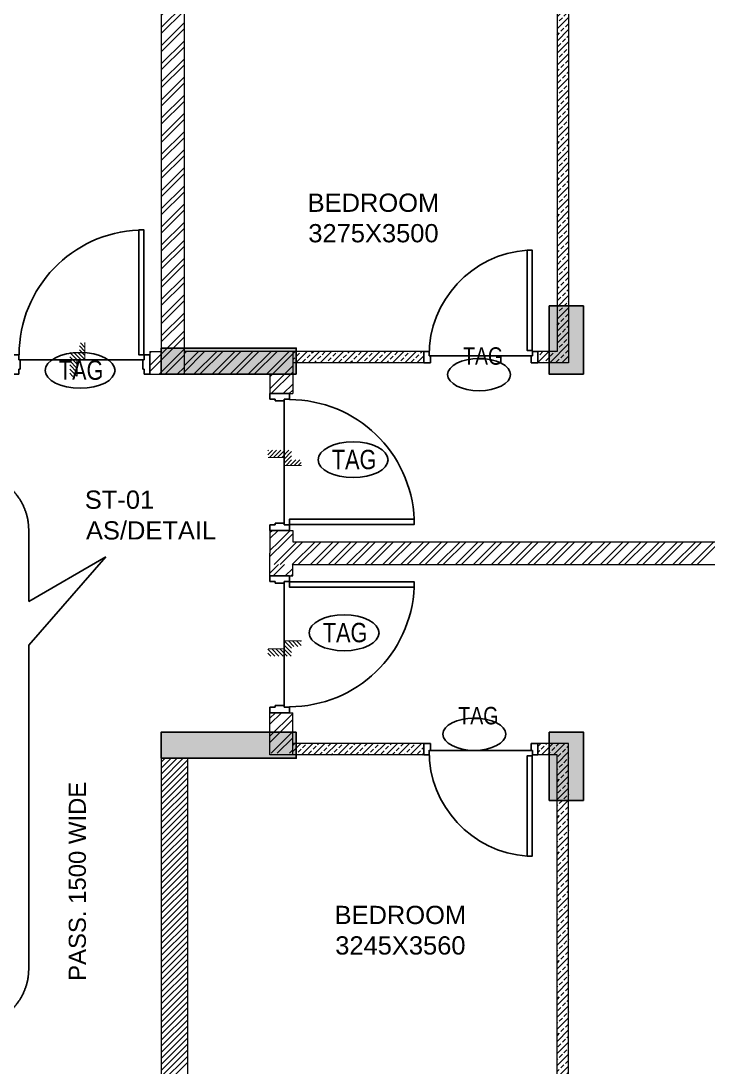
# Model space of a CAD drawing. Header units: millimetres. Extents: x 1255966 to 1543449, y 318653 to 465396.
# Drawn here: x 1386594 to 1392625, y 411680 to 420859 of the extents above; entities that cross this region are included whole.
import ezdxf
from ezdxf.enums import TextEntityAlignment as Align

# ---------------------------------------------------------------- set-up
doc = ezdxf.new("R2010")
doc.units = ezdxf.units.MM
doc.header["$LTSCALE"] = 500
doc.header["$MEASUREMENT"] = 0
doc.linetypes.add('HIDDEN', pattern=[0.375, 0.25, -0.125])
doc.layers.get('Defpoints').update_dxf_attribs({"lineweight": 0})
doc.layers.add('A-TAG', color=7, linetype='Continuous', true_color=0xef00ef)
for name, color, linetype in [('AHC-A-FURNITURE', 2, 'Continuous'), ('DOOR', 8, 'Continuous'), ('Drop', 143, 'Continuous'), ('TEXT -RM MM', 181, 'Continuous'), ('TEXT-RM NAME', 6, 'Continuous'), ('TOWER AREA COLUMN.', 6, 'Continuous')]:
    doc.layers.add(name, color=color, linetype=linetype)
doc.layers.add('TOWER COL HATCH', color=253, linetype='Continuous', lineweight=20)
doc.layers.add('Wall', color=2, linetype='Continuous', lineweight=15)
doc.styles.add('simplex', font='simplex.shx')
doc.styles.get("Standard").update_dxf_attribs({"font": 'arial.ttf'})
pattern_1 = [(45, (1157523.66, 1001598.29), (-53.033009, 53.033009), []), (45, (1157576.69, 1001598.29), (-53.033009, 53.033009), [37.5, -18.75])]
pattern_2 = [(45, (1157523.66, 750672.71), (-79.549513, 79.549513), []), (45, (1157576.69, 750672.71), (-79.549513, 79.549513), [])]

# ---------------------------------------------------------------- blocks, each defined once
blk = doc.blocks.new('DOOR 900')
at = {"layer": 'DOOR', "ltscale": 100}
for p, q in [((0, 15), (93, 15)), ((0, -40), (0, 15)), ((93, 15), (93, -28)), ((55.8, -40), (0, -40)), ((93, -28), (55.8, -28)), ((55.8, -40), (55.8, -28)), ((55.8, -40), (55.8, -860)), ((55.8, -860), (0, -860)), ((0, -860), (0, -915)), ((0, -915), (93, -915)), ((55.8, -860), (55.8, -872)), ((93, -872), (55.8, -872)), ((93, -915), (93, -872))]:
    blk.add_line(p, q, dxfattribs=at)
blk.add_lwpolyline([(99.6, -30.4), (918.5, -30.4), (918.5, -70.4), (99.6, -70.4)], close=True, dxfattribs=at)
blk.add_arc((60.5, -12), 860, 269.68451, 356.10376, dxfattribs=at)
blk = doc.blocks.new('A$C26E901EB')
at = {"layer": 'Drop'}
h = blk.add_hatch(dxfattribs=at)
h.set_pattern_fill('ANSI31', color=256, scale=8, angle=720, style=0)
h.set_pattern_definition([(315, (5609.332, 22815.355), (17.960512, 17.960512), [])])
h.paths.add_polyline_path([(84.3, 208.6), (84.3, 258.9), (132.9, 258.9), (132.9, 144.1), (63.4, 143.9), (0, 143.9), (0, 208.6)])
h.paths.add_polyline_path([(63.4, 143.9), (63.4, 0), (0, 0), (0, 143.9)])
h.paths.add_polyline_path([(132.9, 293), (132.9, 258.9), (84.3, 258.9), (84.3, 293)])
at = {"layer": 'Drop', "const_width": 10, "elevation": -0.5}
blk.add_lwpolyline([(132.9, 297.7), (132.9, 144.1), (63.4, 144.1), (63.4, 0)], dxfattribs=at)
blk = doc.blocks.new('DOOR 1050')
at = {"layer": 'DOOR', "ltscale": 100}
for p, q in [((0, 1022), (-154.3, 1022)), ((-154.3, 1022), (-154.3, 977.8)), ((0, 1022), (0, 977.8)), ((-154.3, 977.8), (-113.1, 977.8)), ((-113.1, 965.4), (-113.1, 977.8)), ((-113.1, 965.4), (-41.1, 965.4)), ((-113.1, 965.4), (-113.1, -1.4)), ((-41.1, 965.4), (-41.1, 977.8)), ((0, 977.8), (-41.1, 977.8)), ((-154.3, -58), (-154.3, -13.8)), ((-154.3, -13.8), (-113.1, -13.8)), ((0, -58), (-154.3, -58)), ((-113.1, -1.4), (-41.1, -1.4)), ((-113.1, -1.4), (-113.1, -13.8)), ((-41.1, -1.4), (-41.1, -13.8)), ((0, -13.8), (-41.1, -13.8)), ((0, -58), (0, -13.8))]:
    blk.add_line(p, q, dxfattribs=at)
blk.add_lwpolyline([(-153.9, -11.3), (-1139.7, -11.3), (-1139.7, 29.9), (-153.9, 29.9)], close=True, dxfattribs=at)
at = {"layer": 'DOOR', "linetype": 'Continuous'}
blk.add_arc((-153.9, -11.3), 985.8, 90, 177.60806, dxfattribs=at)
at = {"layer": 'TEXT -RM MM', "linetype": 'Continuous', "xscale": -0.9000000000003879, "yscale": 0.9000000000003879, "zscale": 0.9000000000003879, "rotation": 90}
blk.add_blockref('A$C26E901EB', (16.6, 574.6, 0.4), dxfattribs=at)
at = {"layer": 'Defpoints', "ltscale": 100, "style": 'simplex', "width": 0.8}
blk.add_attdef('D1050', (-414.4, 165), '', height=102.9, rotation=180, dxfattribs=at)

msp = doc.modelspace()

# ---------------------------------------------------------------- hatches: boundary and pattern name
at = {"layer": 'AHC-A-FURNITURE', "ltscale": 50, "true_color": 0x5b5b5b}
h = msp.add_hatch(dxfattribs=at)
h.set_pattern_fill('ANSI33', color=251, scale=300)
h.set_pattern_definition(pattern_1)
h.paths.add_polyline_path([(1391400.6, 421518.9), (1391300.6, 421518.9), (1391300.6, 417958.9), (1391130.6, 417958.9), (1391130.6, 417943.9), (1391130.6, 417858.9), (1391400.6, 417858.9)])
h = msp.add_hatch(dxfattribs=at)
h.set_pattern_fill('ANSI32', color=251, scale=300)
h.set_pattern_definition([(45, (1376890.62, 416388.72), (-79.5495, 79.5495), []), (45, (1376943.65, 416388.72), (-79.5495, 79.5495), [])])
h.paths.add_polyline_path([(1388025.6, 421418.9), (1387825.6, 421418.9), (1387825.6, 417958.7), (1387725.6, 417958.7), (1387725.6, 417758.7), (1387825.6, 417758.7), (1388025.6, 417758.7)])
h = msp.add_hatch(dxfattribs=at)
h.set_pattern_fill('ANSI32', color=251, scale=300)
h.set_pattern_definition([(45, (1157523.66, 1001598.29), (-79.549513, 79.549513), []), (45, (1157576.69, 1001598.29), (-79.549513, 79.549513), [])])
h.paths.add_polyline_path([(1388979.9, 417958.9), (1388025.6, 417958.9), (1388025.6, 417758.9), (1388779.9, 417758.9), (1388779.9, 417588.9), (1388951.3, 417588.9), (1388979.9, 417588.9)])
h = msp.add_hatch(dxfattribs=at)
h.set_pattern_fill('ANSI33', color=251, scale=300)
h.set_pattern_definition(pattern_1)
h.paths.add_polyline_path([(1390130.6, 417943.9), (1390130.6, 417958.9), (1388979.9, 417958.9), (1388979.9, 417858.9), (1390130.6, 417858.9)])
h = msp.add_hatch(dxfattribs=at)
h.set_pattern_fill('ANSI32', color=251, scale=300)
h.set_pattern_definition([(45, (1157523.66, 723982.81), (-79.549513, 79.549513), []), (45, (1157576.69, 723982.81), (-79.549513, 79.549513), [])])
h.paths.add_polyline_path([(1388979.9, 416388.9), (1388779.9, 416388.9), (1388779.9, 416288.9), (1388979.9, 416288.9)])
h = msp.add_hatch(dxfattribs=at)
h.set_pattern_fill('ANSI32', color=251, scale=300)
h.set_pattern_definition(pattern_2)
h.paths.add_polyline_path([(1388979.9, 416088.9), (1388779.9, 416088.9), (1388779.9, 415988.9), (1388951.3, 415988.9), (1388979.9, 415988.9)])
h = msp.add_hatch(dxfattribs=at)
h.set_pattern_fill('ANSI32', color=251, scale=300)
h.set_pattern_definition(pattern_2)
h.paths.add_polyline_path([(1388979.9, 414788.9), (1388779.9, 414788.9), (1388779.9, 414433.9), (1388979.9, 414433.9)])
h = msp.add_hatch(dxfattribs=at)
h.set_pattern_fill('ANSI33', color=251, scale=300)
h.set_pattern_definition([(45, (1157523.66, 750657.71), (-53.033009, 53.033009), []), (45, (1157576.69, 750657.71), (-53.033009, 53.033009), [37.5, -18.75])])
h.paths.add_polyline_path([(1390130.6, 414518.9), (1388979.9, 414518.9), (1388979.9, 414418.9), (1390130.6, 414418.9)])
h = msp.add_hatch(dxfattribs=at)
h.set_pattern_fill('ANSI33', color=251, scale=300)
h.set_pattern_definition([(45, (1157523.66, 750672.71), (-53.033009, 53.033009), []), (45, (1157576.69, 750672.71), (-53.033009, 53.033009), [37.5, -18.75])])
h.paths.add_polyline_path([(1391400.6, 414518.9), (1391130.6, 414518.9), (1391130.6, 414418.9), (1391300.6, 414418.9), (1391300.6, 410858.9), (1391400.6, 410858.9)])
at = {"layer": 'TOWER COL HATCH'}
h = msp.add_hatch(color=253, dxfattribs=at)
h.dxf.hatch_style = 1
h.paths.add_polyline_path([(1391530.6, 417758.9), (1391230.6, 417758.9), (1391230.6, 418358.9), (1391530.6, 418358.9)])
h = msp.add_hatch(color=253, dxfattribs=at)
h.dxf.hatch_style = 1
h.paths.add_polyline_path([(1389010.6, 417758.9), (1389010.6, 417988.9), (1387825.6, 417988.9), (1387825.6, 417758.9)])
h = msp.add_hatch(color=253, dxfattribs=at)
h.dxf.hatch_style = 1
h.paths.add_polyline_path([(1389009.9, 414618.9), (1389009.9, 414388.9), (1387825.6, 414388.9), (1387825.6, 414618.9)])
h = msp.add_hatch(color=253, dxfattribs=at)
h.dxf.hatch_style = 1
h.paths.add_polyline_path([(1391230.6, 414618.9), (1391530.6, 414618.9), (1391530.6, 414018.9), (1391230.6, 414018.9)])

# ---------------------------------------------------------------- linework, layer by layer
at = {"linetype": 'Continuous', "extrusion": (0, 0, -1)}
for centre in [(1387113.8, 417792.8), (1389509.8, 417008.4), (1389430.9, 415489.9)]:
    msp.add_ellipse(centre, major_axis=(306.3, 0), ratio=0.512885, dxfattribs=at)
at = {"linetype": 'Continuous'}
for centre in [(1390615.3, 417755.4), (1390573.6, 414600.3)]:
    msp.add_ellipse(centre, major_axis=(275.7, 0), ratio=0.512885, dxfattribs=at)
at = {"layer": 'A-TAG', "linetype": 'HIDDEN', "ltscale": 100}
for p, q in [((1386662.2, 416392), (1386662.2, 415764.2)), ((1386662.2, 415764.2), (1387340, 416157.7)), ((1387340, 416157.7), (1386662.2, 415382.4)), ((1386662.2, 415382.4), (1386662.2, 412540.6))]:
    msp.add_line(p, q, dxfattribs=at)
for centre, start, end in [((1386162.2, 416392), 0, 90), ((1386162.2, 412540.6), 270, 0)]:
    msp.add_arc(centre, 500, start, end, dxfattribs=at)
at = {"layer": 'AHC-A-FURNITURE', "color": 251, "linetype": 'Continuous', "ltscale": 50, "true_color": 0x5b5b5b}
for p, q in [((1388779.9, 416211.6), (1388857.2, 416288.9)), ((1388779.9, 416158.5), (1388910.3, 416288.9)), ((1388816.3, 416088.9), (1389016.3, 416288.9)), ((1388869.4, 416088.9), (1389069.4, 416288.9)), ((1388975.4, 416088.9), (1389175.4, 416288.9)), ((1389028.5, 416088.9), (1389228.5, 416288.9)), ((1389134.5, 416088.9), (1389334.5, 416288.9)), ((1389187.6, 416088.9), (1389387.6, 416288.9)), ((1389293.6, 416088.9), (1389493.6, 416288.9)), ((1389346.7, 416088.9), (1389546.7, 416288.9)), ((1389452.7, 416088.9), (1389652.7, 416288.9)), ((1389505.8, 416088.9), (1389705.8, 416288.9)), ((1389611.8, 416088.9), (1389811.8, 416288.9)), ((1389664.9, 416088.9), (1389864.9, 416288.9)), ((1389770.9, 416088.9), (1389970.9, 416288.9)), ((1389824, 416088.9), (1390024, 416288.9)), ((1389930, 416088.9), (1390130, 416288.9)), ((1389983.1, 416088.9), (1390183.1, 416288.9)), ((1390089.1, 416088.9), (1390289.1, 416288.9)), ((1390142.1, 416088.9), (1390342.1, 416288.9)), ((1390248.2, 416088.9), (1390448.2, 416288.9)), ((1390301.2, 416088.9), (1390501.2, 416288.9)), ((1390407.3, 416088.9), (1390607.3, 416288.9)), ((1390460.3, 416088.9), (1390660.3, 416288.9)), ((1390566.4, 416088.9), (1390766.4, 416288.9)), ((1390619.4, 416088.9), (1390819.4, 416288.9)), ((1390725.5, 416088.9), (1390925.5, 416288.9)), ((1390778.5, 416088.9), (1390978.5, 416288.9)), ((1390884.6, 416088.9), (1391084.6, 416288.9)), ((1390937.6, 416088.9), (1391137.6, 416288.9)), ((1391043.7, 416088.9), (1391243.7, 416288.9)), ((1391096.7, 416088.9), (1391296.7, 416288.9)), ((1391202.8, 416088.9), (1391402.8, 416288.9)), ((1391255.8, 416088.9), (1391455.8, 416288.9)), ((1391361.9, 416088.9), (1391561.9, 416288.9)), ((1391414.9, 416088.9), (1391614.9, 416288.9)), ((1391521, 416088.9), (1391721, 416288.9)), ((1391574, 416088.9), (1391774, 416288.9)), ((1391680.1, 416088.9), (1391880.1, 416288.9)), ((1391733.1, 416088.9), (1391933.1, 416288.9)), ((1391839.2, 416088.9), (1392039.2, 416288.9)), ((1391892.2, 416088.9), (1392092.2, 416288.9)), ((1391998.3, 416088.9), (1392198.3, 416288.9)), ((1392051.3, 416088.9), (1392251.3, 416288.9)), ((1392157.4, 416088.9), (1392357.4, 416288.9)), ((1392210.4, 416088.9), (1392410.4, 416288.9)), ((1392316.5, 416088.9), (1392516.5, 416288.9)), ((1392369.5, 416088.9), (1392569.5, 416288.9)), ((1392475.6, 416088.9), (1392675.6, 416288.9)), ((1392528.6, 416088.9), (1392728.6, 416288.9))]:
    msp.add_line(p, q, dxfattribs=at)
at = {"layer": 'AHC-A-FURNITURE', "color": 1, "linetype": 'Continuous', "ltscale": 50, "true_color": 0xff0000}
for p, q in [((1387827.6, 414357.7), (1387858.8, 414388.9)), ((1387827.6, 414304.7), (1387911.8, 414388.9)), ((1387827.6, 414251.6), (1387964.9, 414388.9)), ((1387827.6, 414198.6), (1388017.9, 414388.9)), ((1387827.6, 414145.6), (1388057.6, 414375.6)), ((1387827.6, 414092.5), (1388057.6, 414322.5)), ((1387827.6, 414039.5), (1388057.6, 414269.5)), ((1387827.6, 413986.5), (1388057.6, 414216.5)), ((1387827.6, 413933.4), (1388057.6, 414163.4)), ((1387827.6, 413880.4), (1388057.6, 414110.4)), ((1387827.6, 413827.4), (1388057.6, 414057.4)), ((1387827.6, 413774.3), (1388057.6, 414004.3)), ((1387827.6, 413721.3), (1388057.6, 413951.3)), ((1387827.6, 413668.3), (1388057.6, 413898.3)), ((1387827.6, 413615.2), (1388057.6, 413845.2)), ((1387827.6, 413562.2), (1388057.6, 413792.2)), ((1387827.6, 413509.2), (1388057.6, 413739.2)), ((1387827.6, 413456.1), (1388057.6, 413686.1)), ((1387827.6, 413403.1), (1388057.6, 413633.1)), ((1387827.6, 413350.1), (1388057.6, 413580.1)), ((1387827.6, 413297), (1388057.6, 413527)), ((1387827.6, 413244), (1388057.6, 413474)), ((1387827.6, 413191), (1388057.6, 413421)), ((1387827.6, 413137.9), (1388057.6, 413367.9)), ((1387827.6, 413084.9), (1388057.6, 413314.9)), ((1387827.6, 413031.9), (1388057.6, 413261.9)), ((1387827.6, 412978.8), (1388057.6, 413208.8)), ((1387827.6, 412925.8), (1388057.6, 413155.8)), ((1387827.6, 412872.8), (1388057.6, 413102.8)), ((1387827.6, 412819.7), (1388057.6, 413049.7)), ((1387827.6, 412766.7), (1388057.6, 412996.7)), ((1387827.6, 412713.7), (1388057.6, 412943.7)), ((1387827.6, 412660.6), (1388057.6, 412890.6)), ((1387827.6, 412607.6), (1388057.6, 412837.6)), ((1387827.6, 412554.6), (1388057.6, 412784.6)), ((1387827.6, 412501.5), (1388057.6, 412731.5)), ((1387827.6, 412448.5), (1388057.6, 412678.5)), ((1387827.6, 412395.5), (1388057.6, 412625.5)), ((1387827.6, 412342.4), (1388057.6, 412572.4)), ((1387827.6, 412289.4), (1388057.6, 412519.4)), ((1387827.6, 412236.4), (1388057.6, 412466.4)), ((1387827.6, 412183.3), (1388057.6, 412413.3)), ((1387827.6, 412130.3), (1388057.6, 412360.3)), ((1387827.6, 412077.3), (1388057.6, 412307.3)), ((1387827.6, 412024.2), (1388057.6, 412254.2)), ((1387827.6, 411971.2), (1388057.6, 412201.2)), ((1387827.6, 411918.2), (1388057.6, 412148.2)), ((1387827.6, 411865.2), (1388057.6, 412095.2)), ((1387827.6, 411812.1), (1388057.6, 412042.1)), ((1387827.6, 411759.1), (1388057.6, 411989.1)), ((1387827.6, 411706.1), (1388057.6, 411936.1)), ((1387827.6, 411653), (1388057.6, 411883)), ((1387827.6, 411600), (1388057.6, 411830)), ((1387827.6, 411547), (1388057.6, 411777)), ((1387827.6, 411493.9), (1388057.6, 411723.9))]:
    msp.add_line(p, q, dxfattribs=at)
at = {"layer": 'TOWER AREA COLUMN.'}
for points in [[(1391530.6, 417758.9), (1391230.6, 417758.9), (1391230.6, 418358.9), (1391530.6, 418358.9)], [(1389010.6, 417758.9), (1389010.6, 417988.9), (1387825.6, 417988.9), (1387825.6, 417758.9)], [(1389009.9, 414618.9), (1389009.9, 414388.9), (1387825.6, 414388.9), (1387825.6, 414618.9)], [(1391230.6, 414618.9), (1391530.6, 414618.9), (1391530.6, 414018.9), (1391230.6, 414018.9)]]:
    msp.add_lwpolyline(points, close=True, dxfattribs=at)
at = {"layer": 'Wall'}
for p, q in [((1387825.6, 425558.7), (1387825.6, 417958.7)), ((1391300.6, 421718.9), (1391300.6, 417958.9)), ((1391400.6, 421518.9), (1391400.6, 417858.9)), ((1388025.6, 421418.9), (1388025.6, 417758.7)), ((1387725.6, 417958.7), (1387825.6, 417958.7)), ((1387725.6, 417958.7), (1387725.6, 417758.7)), ((1387725.6, 417958.7), (1387825.6, 417958.7)), ((1387725.6, 417958.7), (1387725.6, 417758.7)), ((1390130.6, 417958.9), (1388025.6, 417958.9)), ((1388025.6, 417958.9), (1388025.6, 417758.9)), ((1388979.9, 417958.9), (1388979.9, 417588.9)), ((1390130.6, 417958.9), (1390130.6, 417858.9)), ((1391300.6, 417958.9), (1391130.6, 417958.9)), ((1391130.6, 417958.9), (1391130.6, 417858.9)), ((1390130.6, 417858.9), (1388979.9, 417858.9)), ((1391400.6, 417858.9), (1391130.6, 417858.9)), ((1387725.6, 417758.7), (1387825.6, 417758.7)), ((1387725.6, 417758.7), (1387825.6, 417758.7)), ((1388025.6, 417758.7), (1387825.6, 417758.7)), ((1388779.9, 417758.9), (1388025.6, 417758.9)), ((1388779.9, 417758.9), (1388779.9, 417588.9)), ((1388779.9, 417588.9), (1388979.9, 417588.9)), ((1388779.9, 416388.9), (1388979.9, 416388.9)), ((1388779.9, 416388.9), (1388779.9, 416188.9)), ((1388979.9, 416388.9), (1388979.9, 416288.9)), ((1388979.9, 416288.9), (1397625.6, 416288.9)), ((1388779.9, 415988.9), (1388779.9, 416188.9)), ((1388979.9, 415988.9), (1388979.9, 416088.9)), ((1388979.9, 416088.9), (1397625.6, 416088.9)), ((1388779.9, 415988.9), (1388979.9, 415988.9)), ((1388779.9, 414418.9), (1388779.9, 414788.9)), ((1388779.9, 414788.9), (1388979.9, 414788.9)), ((1388979.9, 414418.9), (1388979.9, 414788.9)), ((1390130.6, 414518.9), (1388979.9, 414518.9)), ((1390130.6, 414418.9), (1390130.6, 414518.9)), ((1391400.6, 414518.9), (1391130.6, 414518.9)), ((1391130.6, 414518.9), (1391130.6, 414418.9)), ((1391400.6, 410858.9), (1391400.6, 414518.9)), ((1390130.6, 414418.9), (1388779.9, 414418.9)), ((1391300.6, 414418.9), (1391130.6, 414418.9)), ((1391300.6, 410658.9), (1391300.6, 414418.9))]:
    msp.add_line(p, q, dxfattribs=at)
at = {"layer": 'Wall', "linetype": 'Continuous'}
for p, q in [((1387827.6, 406813.7), (1387827.6, 414388.9)), ((1388057.6, 406583.7), (1388057.6, 414388.9))]:
    msp.add_line(p, q, dxfattribs=at)

# ---------------------------------------------------------------- block references
at = {"layer": 'DOOR', "extrusion": (0, 0, -1)}
for name, p, xscale, yscale, zscale, rotation in [('DOOR 1050', (-1387661.2, 417758.7), 1.11111111111063, 1.11111111111063, -1.11111111111063, 270), ('DOOR 1050', (-1387661.2, 417758.7), 1.11111111111063, 1.11111111111063, -1.11111111111063, 270), ('DOOR 900', (-1391114.5, 417858.9), 1.075268817204325, 1.075268817204325, -1.075268817204325, 90), ('DOOR 1050', (-1388779.9, 415924.4), -1.111111111110629, 1.111111111110629, -1.111111111110629, 180), ('DOOR 900', (-1391114.5, 414518.9), -1.075268817204322, 1.075268817204322, -1.075268817204322, 90)]:
    msp.add_blockref(name, p, dxfattribs=dict(at, xscale=xscale, yscale=yscale, zscale=zscale, rotation=rotation))
at = {"layer": 'DOOR', "extrusion": (0, 0, -1), "xscale": 1.111111111110629, "yscale": 1.111111111110629, "zscale": -1.111111111110629}
msp.add_blockref('DOOR 1050', (-1388779.9, 416453.3), dxfattribs=at)

# ---------------------------------------------------------------- texts
at = {"width": 0.8}
for height, p in [(153.1, (1390650.8, 417918.5)), (170.1, (1387122.5, 417795)), (170.1, (1389518.5, 417010.7)), (170.1, (1389439.5, 415492.2)), (153.1, (1390609.1, 414763.4))]:
    msp.add_attdef('TAG', text='', height=height, dxfattribs=at).set_placement(p, align=Align.MIDDLE_CENTER)
at = {"layer": 'TEXT-RM NAME'}
for s, p in [('BEDROOM', (1389110.6, 419183.6)), ('3275X3500', (1389116.6, 418916.3))]:
    msp.add_text(s, height=160, dxfattribs=at).set_placement(p)
for s, height, rotation, p in [('ST-01', 160, 360, (1387154.9, 416578.2)), ('AS/DETAIL', 160, 360, (1387165, 416308.8)), ('PASS. 1500 WIDE', 150, 90, (1387163.8, 412436.4)), ('BEDROOM', 160, 360, (1389346.9, 412934.6)), ('3245X3560', 160, 360, (1389352.9, 412667.3))]:
    msp.add_text(s, height=height, rotation=rotation, dxfattribs=at).set_placement(p)

doc.saveas('drawing.dxf')
